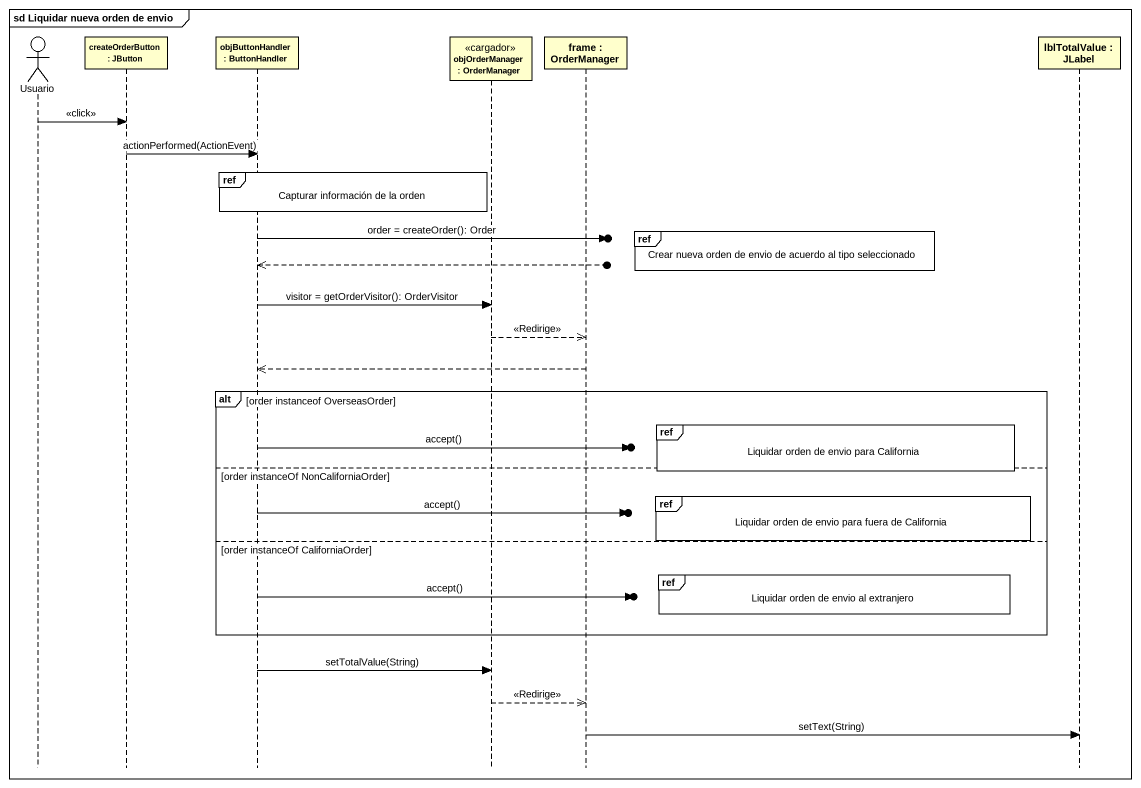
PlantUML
@startuml
mainframe sd Liquidar nueva orden de envio
hide footbox
actor Usuario
participant "createOrderButton : JButton" as createOrderButton
participant "objButtonHandler : ButtonHandler" as objButtonHandler
participant "objOrderManager : OrderManager" as objOrderManager <<cargador>>
participant "frame : OrderManager" as frame_
participant "lblTotalValue : JLabel" as lblTotalValue

Usuario -> createOrderButton : <<click>>
createOrderButton -> objButtonHandler : actionPerformed(ActionEvent)
ref over objButtonHandler : Capturar información de la orden
ref over frame_ : Crear nueva orden de envio de acuerdo al tipo seleccionado
objButtonHandler ->o] : order = createOrder(): Order
objButtonHandler <<--o]
objButtonHandler -> objOrderManager : visitor = getOrderVisitor(): OrderVisitor
objOrderManager -->> frame_ : <<Redirige>>
frame_ -->> objButtonHandler
alt order instanceof OverseasOrder
  ref over lblTotalValue : Liquidar orden de envio para California
  objButtonHandler ->o] : accept()
else order instanceOf NonCaliforniaOrder
  ref over lblTotalValue : Liquidar orden de envio para fuera de California
  objButtonHandler ->o] : accept()
else order instanceOf CaliforniaOrder
  ref over lblTotalValue : Liquidar orden de envio al extranjero
  objButtonHandler ->o] : accept()
end
objButtonHandler -> objOrderManager : setTotalValue(String)
objOrderManager -->> frame_ : <<Redirige>>
frame_ -> lblTotalValue : setText(String)
@enduml
